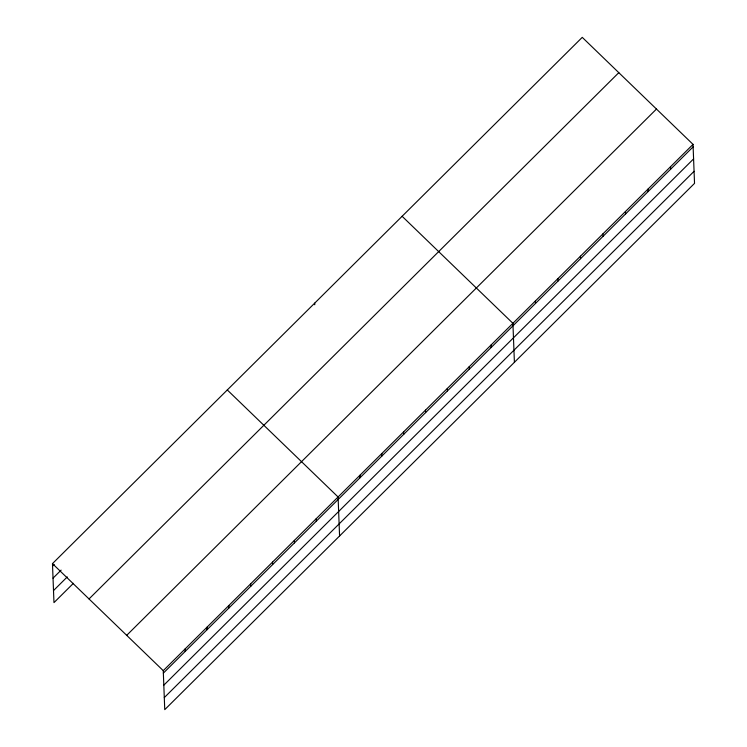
<?xml version="1.0" encoding="UTF-8"?>
<svg xmlns="http://www.w3.org/2000/svg" width="747" height="747" viewBox="0 0 747 747"><rect width="100%" height="100%" fill="white"/><g stroke="black" fill="none" stroke-linecap="round" stroke-linejoin="round"><path stroke-width="1.12" d="M52.467 563.63L582.249 37.35L693.029 144.376L694.533 183.37L164.751 709.65L163.257 670.657L52.467 563.63L53.971 602.624L73.393 583.332M52.561 566.105L54.186 564.499M53.028 578.159L61.123 570.12M53.504 590.578L67.267 576.908M89.033 598.945L618.805 72.664M126.701 635.333L656.473 109.053M163.257 670.657L693.029 144.376M163.35 673.122L693.132 146.842M163.817 685.176L693.589 158.896M164.293 697.595L694.066 171.315M402.119 216.285L512.909 323.311L514.403 362.304M227.293 389.962L338.083 496.979L339.577 535.972M670.517 166.74L670.61 169.214M648.004 189.103L648.097 191.577M625.482 211.476L625.584 213.941M602.969 233.839L603.062 236.313M580.456 256.212L580.55 258.677M557.944 278.575L558.037 281.049M535.422 300.938L535.515 303.413M491.059 345.021L491.152 347.486M469.2 366.73L469.293 369.195M447.35 388.44L447.444 390.905M425.501 410.14L425.594 412.615M403.641 431.85L403.735 434.324M381.792 453.56L381.885 456.034M359.933 475.269L360.035 477.744M314.711 303.123L314.767 304.767M316.233 518.689L316.326 521.163M294.374 540.398L294.467 542.873M272.524 562.108L272.618 564.583M250.665 583.818L250.768 586.292M228.815 605.528L228.909 607.993M206.966 627.237L207.059 629.702M185.107 648.947L185.209 651.412"/></g></svg>
